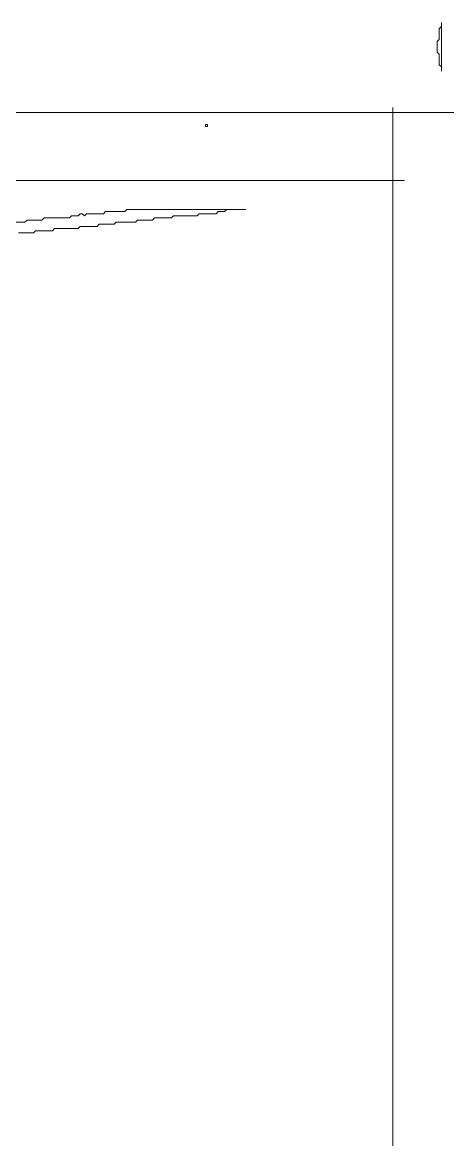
# Model space of a CAD drawing. Header units: millimetres. Extents: x 0 to 419, y 0 to 297.
# Drawn here: x 251.41 to 268.93, y 145.95 to 191.97 of the extents above; entities that cross this region are included whole.
import ezdxf

# ---------------------------------------------------------------- set-up
doc = ezdxf.new("R2010")
doc.units = ezdxf.units.MM
for name, color, linetype, lineweight in [('PAGE_001_TRACE_CURVE', 6, 'CONTINUOUS', 0), ('PAGE_001_TRACE_STRAIGHT', 5, 'CONTINUOUS', 0), ('PAGE_001_TRACE_TEXT_SYMBOL', 6, 'CONTINUOUS', 0)]:
    doc.layers.add(name, color=color, linetype=linetype, lineweight=lineweight)

msp = doc.modelspace()

# ---------------------------------------------------------------- linework, layer by layer
at = {"layer": 'PAGE_001_TRACE_CURVE', "color": 6}
msp.add_lwpolyline([(251.251, 183.304), (251.864, 183.304), (251.951, 183.392), (252.652, 183.392), (252.739, 183.48), (253.703, 183.48), (253.79, 183.567), (254.491, 183.567), (254.579, 183.655), (255.192, 183.655), (255.279, 183.742), (256.067, 183.742), (256.155, 183.83), (256.768, 183.83), (256.855, 183.917), (257.556, 183.917), (257.644, 184.005), (258.607, 184.005), (258.695, 184.093), (259.395, 184.093), (259.483, 184.18), (259.745, 184.18), (259.833, 184.268), (260.621, 184.268), (255.717, 184.268), (255.629, 184.18), (254.841, 184.18), (254.754, 184.093), (254.053, 184.093), (253.966, 184.005), (253.878, 184.093), (253.79, 184.093), (253.703, 184.005), (253.44, 184.005), (253.353, 183.917), (252.302, 183.917), (252.214, 183.83), (251.601, 183.83), (251.513, 183.742), (250.9, 183.742)], dxfattribs=at)
at = {"layer": 'PAGE_001_TRACE_STRAIGHT', "color": 5}
for p, q in [((244.707, 188.266), (271.647, 188.266)), ((266.669, 188.472), (266.669, 143.533)), ((246.249, 185.459), (267.158, 185.459))]:
    msp.add_line(p, q, dxfattribs=at)
at = {"layer": 'PAGE_001_TRACE_TEXT_SYMBOL', "color": 6}
for points in [[(268.678, 191.975), (268.678, 191.8), (268.59, 191.712), (268.59, 191.274), (268.503, 191.187), (268.503, 190.749), (268.59, 190.661), (268.59, 190.223), (268.678, 190.136), (268.678, 189.96)], [(258.957, 187.771), (259.045, 187.771), (259.045, 187.683), (258.957, 187.683)]]:
    msp.add_lwpolyline(points, close=True, dxfattribs=at)

doc.saveas('drawing.dxf')
